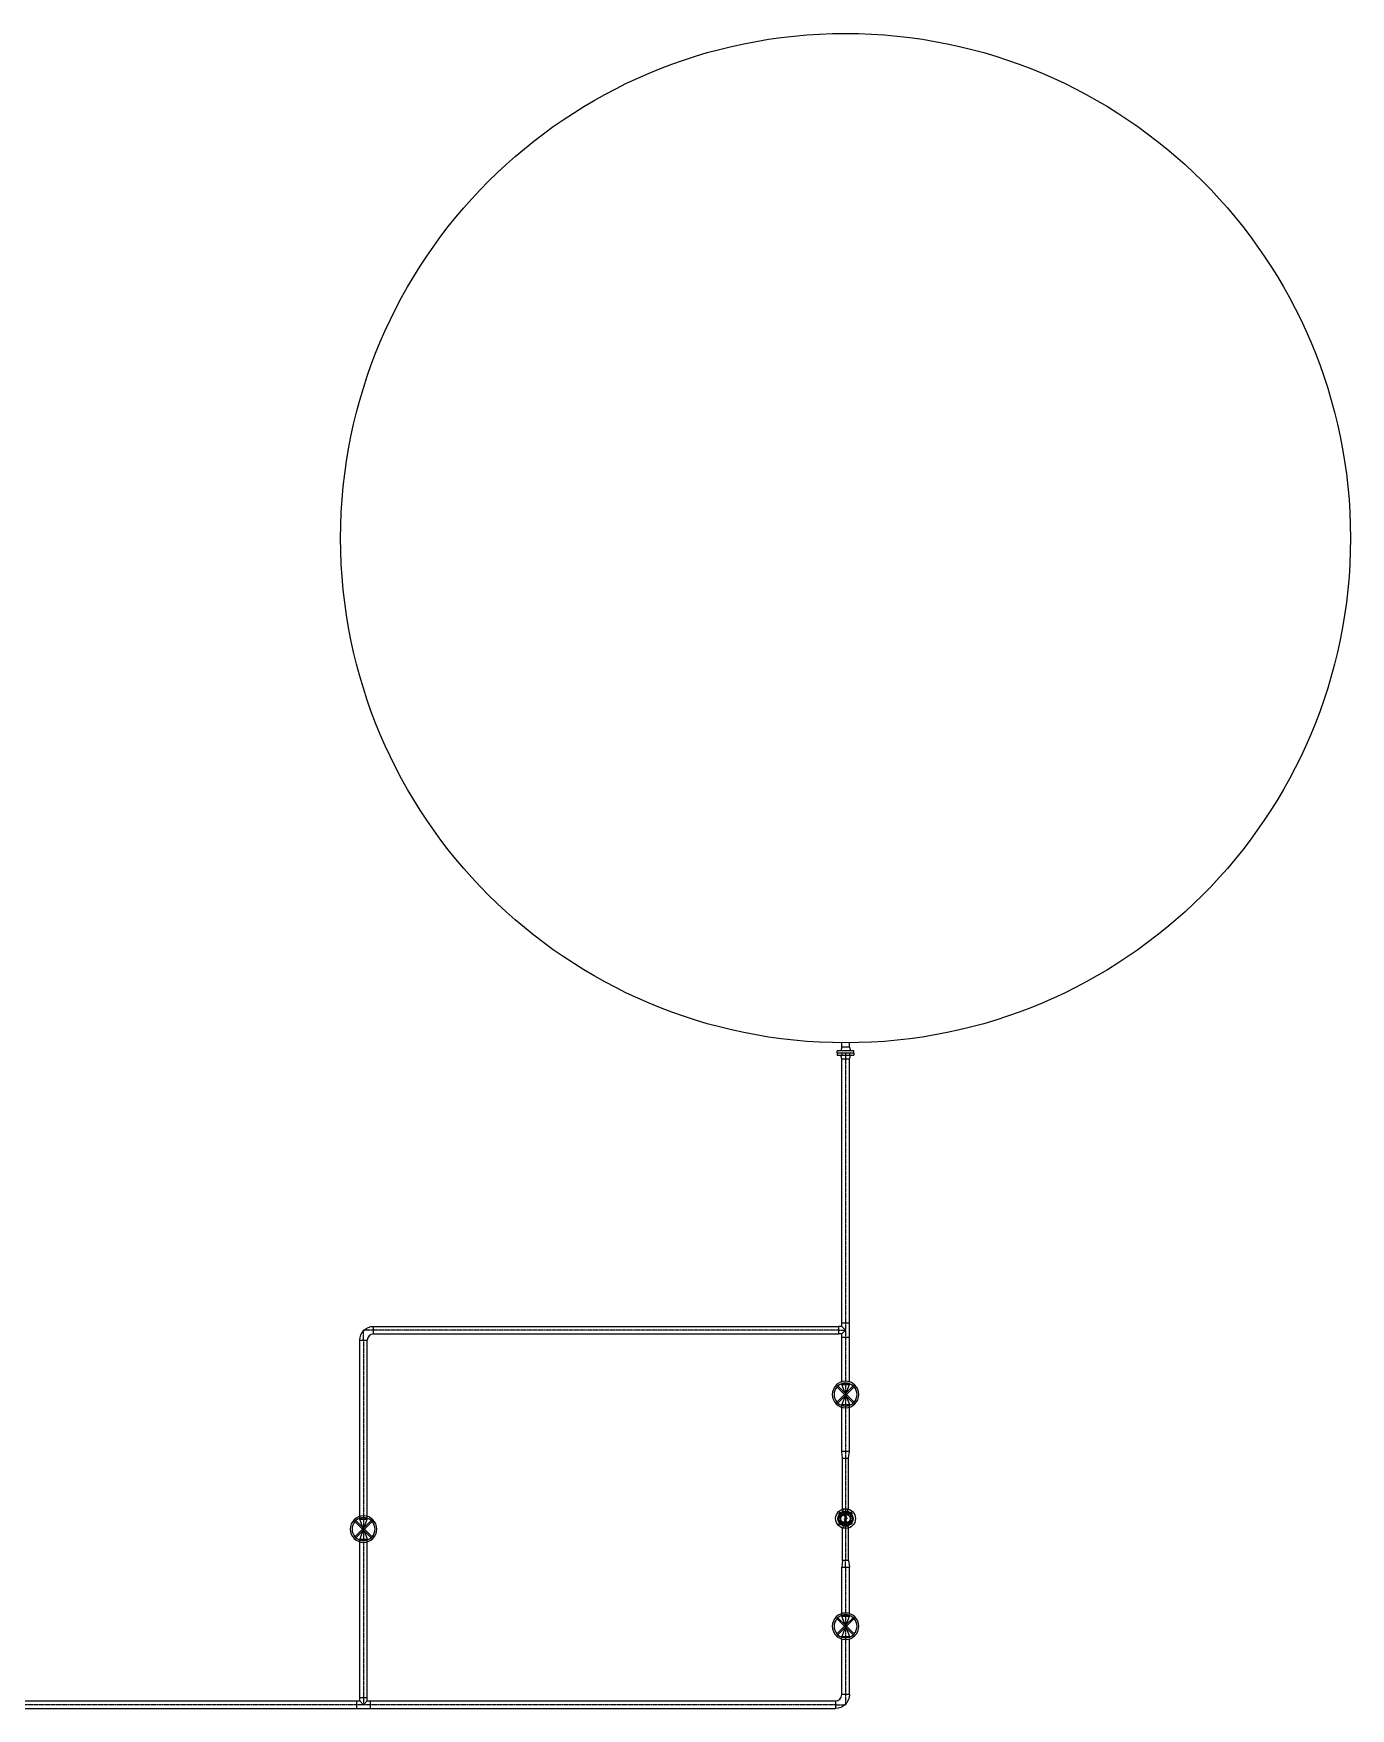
# Model space of a CAD drawing. Header units: inches. Extents: x -253 to 1500, y -183 to 1800.
# Drawn here: x 718 to 1500, y 804 to 1800 of the extents above; entities that cross this region are included whole.
import ezdxf

# ---------------------------------------------------------------- set-up
doc = ezdxf.new("R2010")
doc.units = ezdxf.units.IN
doc.header["$MEASUREMENT"] = 0
doc.linetypes.add('CENTER2', pattern=[1.125, 0.75, -0.125, 0.125, -0.125])
doc.linetypes.add('HIDDEN2', pattern=[0.1875, 0.125, -0.0625])
for name, color, linetype in [('Top (Plan) View-CENTER', 1, 'CENTER2'), ('Top (Plan) View-EQUIP', 3, 'Continuous'), ('Top (Plan) View-HIDDEN', 7, 'HIDDEN2'), ('Top (Plan) View-PIPING', 5, 'Continuous')]:
    doc.layers.add(name, color=color, linetype=linetype)

# ---------------------------------------------------------------- blocks, each defined once
blk = doc.blocks.new('*U321')
at = {"layer": 'Top (Plan) View-CENTER'}
blk.add_line((909.49, 806.54), (404, 806.54), dxfattribs=at)
at = {"layer": 'Top (Plan) View-PIPING', "color": 0, "linetype": 'ByBlock', "lineweight": -2}
for p, q in [((404, 806.54), (404, 808.79)), ((404, 808.79), (909.49, 808.79)), ((404, 804.29), (404, 806.54)), ((909.49, 808.79), (909.49, 806.54)), ((909.49, 806.54), (909.49, 804.29)), ((404, 804.29), (909.49, 804.29))]:
    blk.add_line(p, q, dxfattribs=at)
blk = doc.blocks.new('*U369')
at = {"layer": 'Top (Plan) View-EQUIP', "color": 0, "linetype": 'ByBlock', "lineweight": -2}
for p, q in [((1205, 1195.25), (1195, 1195.25)), ((1195, 1194), (1195, 1195.25)), ((1197.75, 1197.38), (1197.12, 1195.25)), ((1197.75, 1197.38), (1197.75, 1200.01)), ((1202.25, 1197.38), (1197.75, 1197.38)), ((1202.25, 1197.38), (1202.25, 1200.01)), ((1202.25, 1197.38), (1202.88, 1195.25)), ((1205, 1194), (1205, 1195.25)), ((1195, 1194), (1205, 1194))]:
    blk.add_line(p, q, dxfattribs=at)
blk.add_circle((1200, 1500), 300, dxfattribs=at)
blk = doc.blocks.new('*U370')
at = {"layer": 'Top (Plan) View-CENTER'}
blk.add_line((913.61, 916.93), (913.61, 904.93), dxfattribs=at)
at = {"layer": 'Top (Plan) View-HIDDEN'}
for p, q in [((913.47, 911.3), (913.28, 911.82)), ((913.47, 910.56), (913.28, 910.04)), ((913.75, 911.3), (913.47, 911.3)), ((913.47, 910.56), (913.75, 910.56)), ((913.75, 911.3), (913.95, 911.82)), ((913.75, 910.56), (913.95, 910.04))]:
    blk.add_line(p, q, dxfattribs=at)
for start, end in [(90, 180), (180, 270), (0, 90), (270, 0)]:
    blk.add_arc((913.61, 910.93), 0.394, start, end, dxfattribs=at)
at = {"layer": 'Top (Plan) View-PIPING', "color": 0, "linetype": 'ByBlock', "lineweight": -2}
for p, q in [((915.86, 916.93), (911.36, 916.93)), ((915.86, 916.93), (911.36, 916.93)), ((911.36, 916.93), (915.86, 916.93)), ((913.28, 911.82), (911.36, 916.93)), ((911.36, 916.93), (911.36, 916.93)), ((911.36, 916.93), (911.36, 916.93)), ((913.95, 911.82), (915.86, 916.93)), ((915.86, 916.93), (915.86, 916.93)), ((915.86, 916.93), (915.86, 916.93)), ((908.51, 915.47), (913.05, 910.93)), ((913.05, 910.93), (908.51, 906.39)), ((909.07, 916.03), (913.61, 911.49)), ((913.61, 910.38), (909.07, 905.84)), ((913.28, 910.04), (911.36, 904.93)), ((913.05, 910.93), (913.61, 910.93)), ((918.15, 916.03), (913.61, 911.49)), ((913.61, 910.93), (913.61, 911.49)), ((913.61, 910.93), (913.61, 910.38)), ((914.17, 910.93), (913.61, 910.93)), ((913.61, 910.38), (918.15, 905.84)), ((913.95, 910.04), (915.86, 904.93)), ((918.71, 915.47), (914.17, 910.93)), ((914.17, 910.93), (918.71, 906.39)), ((911.36, 904.93), (913.61, 904.93)), ((913.61, 904.93), (915.86, 904.93))]:
    blk.add_line(p, q, dxfattribs=at)
at = {"layer": 'Top (Plan) View-PIPING', "color": 0, "linetype": 'ByBlock', "lineweight": -2, "extrusion": (0, 0, -1)}
blk.add_circle((-913.61, 910.93), 7.88, dxfattribs=at)
at = {"layer": 'Top (Plan) View-PIPING', "color": 0, "linetype": 'ByBlock', "lineweight": -2}
for radius, start, end in [(6.83, 48.30736, 131.69264), (6.82, 138.30736, 221.69264), (6.82, 318.30736, 41.69264), (6.82, 228.30736, 311.69264)]:
    blk.add_arc((913.61, 910.93), radius, start, end, dxfattribs=at)
for points, knots in [([(909.07, 916.03), (909.07, 916.03), (909.07, 916.03), (909.07, 916.03), (909.06, 916.03), (909.03, 916.02), (909, 916.02), (908.93, 916.01), (908.88, 916), (908.79, 915.97), (908.76, 915.96), (908.71, 915.93), (908.7, 915.92), (908.67, 915.9), (908.67, 915.9), (908.67, 915.89), (908.66, 915.89), (908.66, 915.89), (908.66, 915.89), (908.66, 915.88), (908.66, 915.88), (908.65, 915.88), (908.65, 915.87), (908.64, 915.86), (908.63, 915.85), (908.61, 915.82), (908.6, 915.81), (908.58, 915.76), (908.57, 915.73), (908.54, 915.66), (908.54, 915.61), (908.52, 915.54), (908.52, 915.51), (908.52, 915.48), (908.51, 915.47), (908.51, 915.47)], [0.629127, 0.629127, 0.629127, 0.629127, 0.632979, 0.632979, 0.74711, 0.74711, 0.880955, 0.880955, 1.056246, 1.056246, 1.165235, 1.165235, 1.233095, 1.233095, 1.2458, 1.2458, 1.253709, 1.253709, 1.259851, 1.259851, 1.266608, 1.266608, 1.277602, 1.277602, 1.315797, 1.315797, 1.379771, 1.379771, 1.48338, 1.48338, 1.63114, 1.63114, 1.775126, 1.775126, 1.886793, 1.886793, 1.886793, 1.886793]), ([(908.51, 906.39), (908.51, 906.39), (908.51, 906.39), (908.51, 906.39), (908.52, 906.38), (908.52, 906.35), (908.52, 906.32), (908.54, 906.25), (908.55, 906.2), (908.57, 906.11), (908.59, 906.08), (908.62, 906.03), (908.63, 906.02), (908.65, 906), (908.65, 905.99), (908.65, 905.99), (908.65, 905.99), (908.66, 905.98), (908.66, 905.98), (908.66, 905.98)], [1.8867932, 1.8867932, 1.8867932, 1.8867932, 1.8930613, 1.8930613, 2.0072563, 2.0072563, 2.141769, 2.141769, 2.3159815, 2.3159815, 2.4250288, 2.4250288, 2.4905867, 2.4905867, 2.503146, 2.503146, 2.5110105, 2.5110105, 2.5153707, 2.5153707, 2.5153707, 2.5153707]), ([(918.71, 915.47), (918.71, 915.47), (918.71, 915.47), (918.71, 915.47), (918.71, 915.48), (918.7, 915.52), (918.7, 915.54), (918.69, 915.62), (918.68, 915.67), (918.65, 915.75), (918.64, 915.78), (918.61, 915.83), (918.59, 915.85), (918.58, 915.87), (918.57, 915.87), (918.57, 915.88), (918.57, 915.88), (918.56, 915.88), (918.56, 915.88), (918.56, 915.89), (918.56, 915.89), (918.55, 915.89), (918.55, 915.9), (918.54, 915.91), (918.53, 915.91), (918.5, 915.93), (918.48, 915.94), (918.44, 915.97), (918.41, 915.98), (918.33, 916), (918.29, 916.01), (918.22, 916.02), (918.19, 916.03), (918.16, 916.03), (918.15, 916.03), (918.15, 916.03)], [0.629127, 0.629127, 0.629127, 0.629127, 0.632979, 0.632979, 0.74711, 0.74711, 0.880955, 0.880955, 1.056246, 1.056246, 1.165235, 1.165235, 1.233095, 1.233095, 1.2458, 1.2458, 1.253709, 1.253709, 1.259851, 1.259851, 1.266608, 1.266608, 1.277602, 1.277602, 1.315797, 1.315797, 1.379771, 1.379771, 1.48338, 1.48338, 1.63114, 1.63114, 1.775126, 1.775126, 1.886793, 1.886793, 1.886793, 1.886793]), ([(918.56, 905.98), (918.56, 905.98), (918.57, 905.98), (918.57, 905.99), (918.57, 905.99), (918.58, 906), (918.58, 906), (918.61, 906.03), (918.62, 906.05), (918.65, 906.11), (918.66, 906.14), (918.68, 906.21), (918.69, 906.25), (918.7, 906.32), (918.7, 906.35), (918.71, 906.39), (918.71, 906.39), (918.71, 906.39)], [0, 0, 0, 0, 0.006355, 0.006355, 0.0154828, 0.0154828, 0.038866, 0.038866, 0.1199904, 0.1199904, 0.2227668, 0.2227668, 0.3697726, 0.3697726, 0.5147088, 0.5147088, 0.6291265, 0.6291265, 0.6291265, 0.6291265]), ([(908.66, 905.98), (908.66, 905.98), (908.66, 905.98), (908.67, 905.98), (908.67, 905.97), (908.68, 905.97), (908.68, 905.96), (908.71, 905.94), (908.73, 905.93), (908.79, 905.9), (908.82, 905.89), (908.89, 905.87), (908.93, 905.86), (909, 905.85), (909.03, 905.84), (909.06, 905.84), (909.07, 905.84), (909.07, 905.84)], [0, 0, 0, 0, 0.006355, 0.006355, 0.0154828, 0.0154828, 0.038866, 0.038866, 0.1199904, 0.1199904, 0.2227668, 0.2227668, 0.3697726, 0.3697726, 0.5147088, 0.5147088, 0.6291265, 0.6291265, 0.6291265, 0.6291265]), ([(918.15, 905.84), (918.15, 905.84), (918.15, 905.84), (918.15, 905.84), (918.16, 905.84), (918.2, 905.84), (918.22, 905.85), (918.3, 905.86), (918.35, 905.87), (918.43, 905.9), (918.46, 905.91), (918.51, 905.94), (918.53, 905.95), (918.55, 905.97), (918.55, 905.97), (918.56, 905.98), (918.56, 905.98), (918.56, 905.98), (918.56, 905.98), (918.56, 905.98)], [1.8867932, 1.8867932, 1.8867932, 1.8867932, 1.8930613, 1.8930613, 2.0072563, 2.0072563, 2.141769, 2.141769, 2.3159815, 2.3159815, 2.4250288, 2.4250288, 2.4905867, 2.4905867, 2.503146, 2.503146, 2.5110105, 2.5110105, 2.5153707, 2.5153707, 2.5153707, 2.5153707])]:
    blk.add_open_spline(points, degree=3, knots=knots, dxfattribs=at)
blk = doc.blocks.new('*U371')
at = {"layer": 'Top (Plan) View-CENTER'}
for p, q in [((917.73, 806.54), (909.49, 806.54)), ((913.61, 810.66), (913.61, 806.54))]:
    blk.add_line(p, q, dxfattribs=at)
at = {"layer": 'Top (Plan) View-PIPING', "color": 0, "linetype": 'ByBlock', "lineweight": -2}
for p, q in [((909.49, 808.79), (909.49, 804.29)), ((909.49, 808.79), (911.36, 808.79)), ((915.86, 810.66), (911.36, 810.66)), ((911.36, 808.79), (911.36, 810.66)), ((911.36, 808.79), (913.61, 806.54)), ((913.61, 806.54), (915.86, 808.79)), ((915.86, 808.79), (915.86, 810.66)), ((915.86, 808.79), (917.73, 808.79)), ((917.73, 804.29), (917.73, 808.79)), ((909.49, 804.29), (917.73, 804.29))]:
    blk.add_line(p, q, dxfattribs=at)
blk = doc.blocks.new('*U372')
at = {"layer": 'Top (Plan) View-CENTER'}
for p in [(919.61, 1029.21), (913.61, 1023.21)]:
    blk.add_line(p, (913.61, 1029.21), dxfattribs=at)
at = {"layer": 'Top (Plan) View-PIPING', "color": 0, "linetype": 'ByBlock', "lineweight": -2}
for p, q in [((919.61, 1026.96), (919.61, 1031.46)), ((911.36, 1023.21), (915.86, 1023.21))]:
    blk.add_line(p, q, dxfattribs=at)
at = {"layer": 'Top (Plan) View-PIPING', "color": 0, "linetype": 'ByBlock', "lineweight": -2, "extrusion": (0, 0, -1)}
blk.add_arc((-919.61, 1023.21), 8.25, 0, 90, dxfattribs=at)
at = {"layer": 'Top (Plan) View-PIPING', "color": 0, "linetype": 'ByBlock', "lineweight": -2}
blk.add_arc((919.61, 1023.21), 3.75, 90, 180, dxfattribs=at)
blk = doc.blocks.new('*U373')
at = {"layer": 'Top (Plan) View-CENTER'}
for p, q in [((913.61, 1023.21), (913.61, 918.81)), ((913.61, 917.76), (913.61, 916.93))]:
    blk.add_line(p, q, dxfattribs=at)
at = {"layer": 'Top (Plan) View-HIDDEN'}
for p, q in [((911.36, 917.38), (911.36, 918.48)), ((913.61, 918.81), (913.61, 917.76)), ((915.86, 917.38), (915.86, 918.48))]:
    blk.add_line(p, q, dxfattribs=at)
at = {"layer": 'Top (Plan) View-PIPING', "color": 0, "linetype": 'ByBlock', "lineweight": -2}
for p, q in [((911.36, 1023.21), (913.61, 1023.21)), ((911.36, 918.48), (911.36, 1023.21)), ((913.61, 1023.21), (915.86, 1023.21)), ((915.86, 918.48), (915.86, 1023.21)), ((911.36, 916.93), (911.36, 917.38)), ((913.61, 916.93), (911.36, 916.93)), ((915.86, 916.93), (913.61, 916.93)), ((915.86, 916.93), (915.86, 917.38))]:
    blk.add_line(p, q, dxfattribs=at)
blk = doc.blocks.new('*U374')
at = {"layer": 'Top (Plan) View-CENTER'}
for p, q in [((913.61, 904.93), (913.61, 904.11)), ((913.61, 903.06), (913.61, 810.66))]:
    blk.add_line(p, q, dxfattribs=at)
at = {"layer": 'Top (Plan) View-HIDDEN'}
for p, q in [((911.36, 903.39), (911.36, 904.49)), ((913.61, 904.11), (913.61, 903.06)), ((915.86, 903.39), (915.86, 904.49))]:
    blk.add_line(p, q, dxfattribs=at)
at = {"layer": 'Top (Plan) View-PIPING', "color": 0, "linetype": 'ByBlock', "lineweight": -2}
for p, q in [((911.36, 904.93), (913.61, 904.93)), ((911.36, 904.49), (911.36, 904.93)), ((911.36, 810.66), (911.36, 903.39)), ((913.61, 904.93), (915.86, 904.93)), ((915.86, 904.49), (915.86, 904.93)), ((915.86, 810.66), (915.86, 903.39)), ((913.61, 810.66), (911.36, 810.66)), ((915.86, 810.66), (913.61, 810.66))]:
    blk.add_line(p, q, dxfattribs=at)
blk = doc.blocks.new('*U375')
at = {"layer": 'Top (Plan) View-CENTER'}
blk.add_line((1194, 806.54), (917.73, 806.54), dxfattribs=at)
at = {"layer": 'Top (Plan) View-PIPING', "color": 0, "linetype": 'ByBlock', "lineweight": -2}
for p, q in [((917.73, 806.54), (917.73, 808.79)), ((917.73, 808.79), (1194, 808.79)), ((917.73, 804.29), (917.73, 806.54)), ((1194, 808.79), (1194, 806.54)), ((1194, 806.54), (1194, 804.29)), ((917.73, 804.29), (1194, 804.29))]:
    blk.add_line(p, q, dxfattribs=at)
blk = doc.blocks.new('*U376')
at = {"layer": 'Top (Plan) View-CENTER'}
blk.add_line((1195.88, 1029.21), (919.61, 1029.21), dxfattribs=at)
at = {"layer": 'Top (Plan) View-PIPING', "color": 0, "linetype": 'ByBlock', "lineweight": -2}
for p, q in [((919.61, 1029.21), (919.61, 1031.46)), ((919.61, 1031.46), (1195.88, 1031.46)), ((919.61, 1026.96), (919.61, 1029.21)), ((919.61, 1026.96), (1195.88, 1026.96)), ((1195.88, 1031.46), (1195.88, 1029.21)), ((1195.88, 1029.21), (1195.88, 1026.96))]:
    blk.add_line(p, q, dxfattribs=at)
blk = doc.blocks.new('*U377')
at = {"layer": 'Top (Plan) View-CENTER'}
blk.add_line((1200, 996.92), (1200, 984.92), dxfattribs=at)
at = {"layer": 'Top (Plan) View-HIDDEN'}
for p, q in [((1199.86, 991.29), (1199.67, 991.81)), ((1199.86, 990.55), (1199.67, 990.03)), ((1200.14, 991.29), (1199.86, 991.29)), ((1199.86, 990.55), (1200.14, 990.55)), ((1200.14, 991.29), (1200.33, 991.81)), ((1200.14, 990.55), (1200.33, 990.03))]:
    blk.add_line(p, q, dxfattribs=at)
for start, end in [(90, 180), (180, 270), (0, 90), (270, 360)]:
    blk.add_arc((1200, 990.92), 0.394, start, end, dxfattribs=at)
at = {"layer": 'Top (Plan) View-PIPING', "color": 0, "linetype": 'ByBlock', "lineweight": -2}
for p, q in [((1195.46, 996.01), (1200, 991.47)), ((1202.25, 996.92), (1197.75, 996.92)), ((1202.25, 996.92), (1197.75, 996.92)), ((1197.75, 996.92), (1197.75, 996.92)), ((1197.75, 996.92), (1197.75, 996.91)), ((1197.75, 996.91), (1202.25, 996.91)), ((1199.67, 991.81), (1197.75, 996.91)), ((1204.54, 996.01), (1200, 991.47)), ((1200.33, 991.81), (1202.25, 996.91)), ((1202.25, 996.92), (1202.25, 996.92)), ((1202.25, 996.92), (1202.25, 996.91)), ((1194.9, 995.46), (1199.44, 990.92)), ((1199.44, 990.92), (1194.9, 986.38)), ((1200, 990.36), (1195.46, 985.82)), ((1199.67, 990.03), (1197.75, 984.92)), ((1199.44, 990.92), (1200, 990.92)), ((1200, 990.92), (1200, 991.47)), ((1200, 990.92), (1200, 990.36)), ((1200.56, 990.92), (1200, 990.92)), ((1200, 990.36), (1204.54, 985.82)), ((1200.33, 990.03), (1202.25, 984.92)), ((1205.1, 995.46), (1200.56, 990.92)), ((1200.56, 990.92), (1205.1, 986.38)), ((1197.75, 984.92), (1200, 984.92)), ((1200, 984.92), (1202.25, 984.92))]:
    blk.add_line(p, q, dxfattribs=at)
at = {"layer": 'Top (Plan) View-PIPING', "color": 0, "linetype": 'ByBlock', "lineweight": -2, "extrusion": (0, 0, -1)}
blk.add_circle((-1200, 990.92), 7.88, dxfattribs=at)
at = {"layer": 'Top (Plan) View-PIPING', "color": 0, "linetype": 'ByBlock', "lineweight": -2}
for radius, start, end in [(6.83, 48.30736, 131.69264), (6.82, 138.30736, 221.69264), (6.83, 228.30736, 311.69264), (6.82, 318.30736, 41.69264)]:
    blk.add_arc((1200, 990.92), radius, start, end, dxfattribs=at)
for points, knots in [([(1195.46, 996.01), (1195.46, 996.01), (1195.46, 996.01), (1195.46, 996.01), (1195.45, 996.01), (1195.42, 996.01), (1195.39, 996), (1195.32, 995.99), (1195.26, 995.98), (1195.18, 995.95), (1195.15, 995.94), (1195.1, 995.91), (1195.08, 995.9), (1195.06, 995.88), (1195.06, 995.88), (1195.06, 995.88), (1195.05, 995.87), (1195.05, 995.87), (1195.05, 995.87), (1195.05, 995.87), (1195.04, 995.86), (1195.04, 995.86), (1195.04, 995.86), (1195.03, 995.84), (1195.02, 995.83), (1195, 995.81), (1194.99, 995.79), (1194.96, 995.74), (1194.95, 995.71), (1194.93, 995.64), (1194.92, 995.6), (1194.91, 995.53), (1194.91, 995.5), (1194.9, 995.46), (1194.9, 995.46), (1194.9, 995.46)], [0.629127, 0.629127, 0.629127, 0.629127, 0.632979, 0.632979, 0.74711, 0.74711, 0.880955, 0.880955, 1.056246, 1.056246, 1.165235, 1.165235, 1.233095, 1.233095, 1.2458, 1.2458, 1.253709, 1.253709, 1.259851, 1.259851, 1.266608, 1.266608, 1.277602, 1.277602, 1.315797, 1.315797, 1.379771, 1.379771, 1.48338, 1.48338, 1.63114, 1.63114, 1.775126, 1.775126, 1.886793, 1.886793, 1.886793, 1.886793]), ([(1205.1, 995.46), (1205.1, 995.46), (1205.1, 995.46), (1205.1, 995.46), (1205.1, 995.47), (1205.09, 995.5), (1205.09, 995.53), (1205.08, 995.6), (1205.07, 995.65), (1205.04, 995.73), (1205.02, 995.77), (1205, 995.81), (1204.98, 995.83), (1204.97, 995.85), (1204.96, 995.86), (1204.96, 995.86), (1204.96, 995.86), (1204.95, 995.87), (1204.95, 995.87), (1204.95, 995.87), (1204.95, 995.87), (1204.94, 995.88), (1204.94, 995.88), (1204.93, 995.89), (1204.92, 995.9), (1204.89, 995.92), (1204.87, 995.93), (1204.82, 995.95), (1204.79, 995.96), (1204.72, 995.98), (1204.68, 995.99), (1204.61, 996), (1204.58, 996.01), (1204.55, 996.01), (1204.54, 996.01), (1204.54, 996.01)], [0.629127, 0.629127, 0.629127, 0.629127, 0.632979, 0.632979, 0.74711, 0.74711, 0.880955, 0.880955, 1.056246, 1.056246, 1.165235, 1.165235, 1.233095, 1.233095, 1.2458, 1.2458, 1.253709, 1.253709, 1.259851, 1.259851, 1.266608, 1.266608, 1.277602, 1.277602, 1.315797, 1.315797, 1.379771, 1.379771, 1.48338, 1.48338, 1.63114, 1.63114, 1.775126, 1.775126, 1.886793, 1.886793, 1.886793, 1.886793]), ([(1194.9, 986.38), (1194.9, 986.38), (1194.9, 986.38), (1194.9, 986.38), (1194.9, 986.37), (1194.91, 986.33), (1194.91, 986.31), (1194.92, 986.23), (1194.94, 986.18), (1194.96, 986.1), (1194.98, 986.07), (1195, 986.02), (1195.02, 986), (1195.03, 985.98), (1195.04, 985.98), (1195.04, 985.97), (1195.04, 985.97), (1195.05, 985.97), (1195.05, 985.97), (1195.05, 985.97)], [1.8867932, 1.8867932, 1.8867932, 1.8867932, 1.8930613, 1.8930613, 2.0072563, 2.0072563, 2.141769, 2.141769, 2.3159815, 2.3159815, 2.4250288, 2.4250288, 2.4905867, 2.4905867, 2.503146, 2.503146, 2.5110105, 2.5110105, 2.5153707, 2.5153707, 2.5153707, 2.5153707]), ([(1195.05, 985.97), (1195.05, 985.96), (1195.05, 985.96), (1195.06, 985.96), (1195.06, 985.96), (1195.07, 985.95), (1195.07, 985.94), (1195.1, 985.92), (1195.12, 985.91), (1195.17, 985.88), (1195.2, 985.87), (1195.27, 985.85), (1195.32, 985.84), (1195.39, 985.83), (1195.42, 985.83), (1195.45, 985.82), (1195.46, 985.82), (1195.46, 985.82)], [0, 0, 0, 0, 0.006355, 0.006355, 0.0154828, 0.0154828, 0.038866, 0.038866, 0.1199904, 0.1199904, 0.2227668, 0.2227668, 0.3697726, 0.3697726, 0.5147088, 0.5147088, 0.6291265, 0.6291265, 0.6291265, 0.6291265]), ([(1204.54, 985.82), (1204.54, 985.82), (1204.54, 985.82), (1204.54, 985.82), (1204.55, 985.82), (1204.58, 985.83), (1204.61, 985.83), (1204.69, 985.84), (1204.74, 985.85), (1204.82, 985.88), (1204.85, 985.89), (1204.9, 985.92), (1204.92, 985.93), (1204.94, 985.95), (1204.94, 985.95), (1204.94, 985.96), (1204.95, 985.96), (1204.95, 985.96), (1204.95, 985.96), (1204.95, 985.97)], [1.8867932, 1.8867932, 1.8867932, 1.8867932, 1.8930613, 1.8930613, 2.0072563, 2.0072563, 2.141769, 2.141769, 2.3159815, 2.3159815, 2.4250288, 2.4250288, 2.4905867, 2.4905867, 2.503146, 2.503146, 2.5110105, 2.5110105, 2.5153707, 2.5153707, 2.5153707, 2.5153707]), ([(1204.95, 985.97), (1204.95, 985.97), (1204.95, 985.97), (1204.96, 985.97), (1204.96, 985.97), (1204.97, 985.98), (1204.97, 985.99), (1204.99, 986.02), (1205.01, 986.04), (1205.03, 986.09), (1205.05, 986.12), (1205.07, 986.19), (1205.08, 986.23), (1205.09, 986.31), (1205.09, 986.33), (1205.1, 986.37), (1205.1, 986.38), (1205.1, 986.38)], [0, 0, 0, 0, 0.006355, 0.006355, 0.0154828, 0.0154828, 0.038866, 0.038866, 0.1199904, 0.1199904, 0.2227668, 0.2227668, 0.3697726, 0.3697726, 0.5147088, 0.5147088, 0.6291265, 0.6291265, 0.6291265, 0.6291265])]:
    blk.add_open_spline(points, degree=3, knots=knots, dxfattribs=at)
blk = doc.blocks.new('*U378')
at = {"layer": 'Top (Plan) View-CENTER'}
blk.add_line((1200, 859.17), (1200, 847.17), dxfattribs=at)
at = {"layer": 'Top (Plan) View-HIDDEN'}
for p, q in [((1199.86, 853.54), (1199.67, 854.06)), ((1199.86, 852.8), (1199.67, 852.28)), ((1200.14, 853.54), (1199.86, 853.54)), ((1199.86, 852.8), (1200.14, 852.8)), ((1200.14, 853.54), (1200.33, 854.06)), ((1200.14, 852.8), (1200.33, 852.28))]:
    blk.add_line(p, q, dxfattribs=at)
for start, end in [(90, 180), (180, 270), (0, 90), (270, 360)]:
    blk.add_arc((1200, 853.17), 0.394, start, end, dxfattribs=at)
at = {"layer": 'Top (Plan) View-PIPING', "color": 0, "linetype": 'ByBlock', "lineweight": -2}
for p, q in [((1194.9, 857.71), (1199.44, 853.17)), ((1195.46, 858.27), (1200, 853.73)), ((1202.25, 859.17), (1197.75, 859.17)), ((1202.25, 859.17), (1197.75, 859.17)), ((1197.75, 859.17), (1202.25, 859.17)), ((1199.67, 854.06), (1197.75, 859.17)), ((1197.75, 859.17), (1197.75, 859.17)), ((1197.75, 859.17), (1197.75, 859.17)), ((1204.54, 858.27), (1200, 853.73)), ((1200.33, 854.06), (1202.25, 859.17)), ((1205.1, 857.71), (1200.56, 853.17)), ((1202.25, 859.17), (1202.25, 859.17)), ((1202.25, 859.17), (1202.25, 859.17)), ((1199.44, 853.17), (1194.9, 848.63)), ((1200, 852.61), (1195.46, 848.07)), ((1199.67, 852.28), (1197.75, 847.17)), ((1197.75, 847.17), (1200, 847.17)), ((1199.44, 853.17), (1200, 853.17)), ((1200, 853.17), (1200, 853.73)), ((1200, 853.17), (1200, 852.61)), ((1200.56, 853.17), (1200, 853.17)), ((1200, 852.61), (1204.54, 848.07)), ((1200, 847.17), (1202.25, 847.17)), ((1200.33, 852.28), (1202.25, 847.17)), ((1200.56, 853.17), (1205.1, 848.63))]:
    blk.add_line(p, q, dxfattribs=at)
at = {"layer": 'Top (Plan) View-PIPING', "color": 0, "linetype": 'ByBlock', "lineweight": -2, "extrusion": (0, 0, -1)}
blk.add_circle((-1200, 853.17), 7.88, dxfattribs=at)
at = {"layer": 'Top (Plan) View-PIPING', "color": 0, "linetype": 'ByBlock', "lineweight": -2}
for radius, start, end in [(6.82, 138.30736, 221.69264), (6.83, 48.30736, 131.69264), (6.82, 318.30736, 41.69264), (6.83, 228.30736, 311.69264)]:
    blk.add_arc((1200, 853.17), radius, start, end, dxfattribs=at)
for points, knots in [([(1195.46, 858.27), (1195.46, 858.27), (1195.46, 858.27), (1195.46, 858.27), (1195.45, 858.27), (1195.42, 858.26), (1195.39, 858.26), (1195.32, 858.25), (1195.26, 858.23), (1195.18, 858.21), (1195.15, 858.19), (1195.1, 858.17), (1195.08, 858.15), (1195.06, 858.14), (1195.06, 858.13), (1195.06, 858.13), (1195.05, 858.13), (1195.05, 858.12), (1195.05, 858.12), (1195.05, 858.12), (1195.04, 858.12), (1195.04, 858.11), (1195.04, 858.11), (1195.03, 858.1), (1195.02, 858.09), (1195, 858.06), (1194.99, 858.04), (1194.96, 857.99), (1194.95, 857.96), (1194.93, 857.89), (1194.92, 857.85), (1194.91, 857.78), (1194.91, 857.75), (1194.9, 857.72), (1194.9, 857.71), (1194.9, 857.71)], [0.629127, 0.629127, 0.629127, 0.629127, 0.632979, 0.632979, 0.74711, 0.74711, 0.880955, 0.880955, 1.056246, 1.056246, 1.165235, 1.165235, 1.233095, 1.233095, 1.2458, 1.2458, 1.253709, 1.253709, 1.259851, 1.259851, 1.266608, 1.266608, 1.277602, 1.277602, 1.315797, 1.315797, 1.379771, 1.379771, 1.48338, 1.48338, 1.63114, 1.63114, 1.775126, 1.775126, 1.886793, 1.886793, 1.886793, 1.886793]), ([(1205.1, 857.71), (1205.1, 857.71), (1205.1, 857.71), (1205.1, 857.71), (1205.1, 857.72), (1205.09, 857.75), (1205.09, 857.78), (1205.08, 857.85), (1205.07, 857.91), (1205.04, 857.99), (1205.02, 858.02), (1205, 858.07), (1204.98, 858.09), (1204.97, 858.11), (1204.96, 858.11), (1204.96, 858.11), (1204.96, 858.12), (1204.95, 858.12), (1204.95, 858.12), (1204.95, 858.12), (1204.95, 858.13), (1204.94, 858.13), (1204.94, 858.13), (1204.93, 858.14), (1204.92, 858.15), (1204.89, 858.17), (1204.87, 858.18), (1204.82, 858.21), (1204.79, 858.22), (1204.72, 858.24), (1204.68, 858.25), (1204.61, 858.26), (1204.58, 858.26), (1204.55, 858.27), (1204.54, 858.27), (1204.54, 858.27)], [0.629127, 0.629127, 0.629127, 0.629127, 0.632979, 0.632979, 0.74711, 0.74711, 0.880955, 0.880955, 1.056246, 1.056246, 1.165235, 1.165235, 1.233095, 1.233095, 1.2458, 1.2458, 1.253709, 1.253709, 1.259851, 1.259851, 1.266608, 1.266608, 1.277602, 1.277602, 1.315797, 1.315797, 1.379771, 1.379771, 1.48338, 1.48338, 1.63114, 1.63114, 1.775126, 1.775126, 1.886793, 1.886793, 1.886793, 1.886793]), ([(1194.9, 848.63), (1194.9, 848.63), (1194.9, 848.63), (1194.9, 848.63), (1194.9, 848.62), (1194.91, 848.59), (1194.91, 848.56), (1194.92, 848.48), (1194.94, 848.43), (1194.96, 848.35), (1194.98, 848.32), (1195, 848.27), (1195.02, 848.25), (1195.03, 848.23), (1195.04, 848.23), (1195.04, 848.23), (1195.04, 848.22), (1195.05, 848.22), (1195.05, 848.22), (1195.05, 848.22)], [1.8867932, 1.8867932, 1.8867932, 1.8867932, 1.8930613, 1.8930613, 2.0072563, 2.0072563, 2.141769, 2.141769, 2.3159815, 2.3159815, 2.4250288, 2.4250288, 2.4905867, 2.4905867, 2.503146, 2.503146, 2.5110105, 2.5110105, 2.5153707, 2.5153707, 2.5153707, 2.5153707]), ([(1195.05, 848.22), (1195.05, 848.22), (1195.05, 848.22), (1195.06, 848.21), (1195.06, 848.21), (1195.07, 848.2), (1195.07, 848.2), (1195.1, 848.18), (1195.12, 848.16), (1195.17, 848.14), (1195.2, 848.12), (1195.27, 848.1), (1195.32, 848.09), (1195.39, 848.08), (1195.42, 848.08), (1195.45, 848.07), (1195.46, 848.07), (1195.46, 848.07)], [0, 0, 0, 0, 0.006355, 0.006355, 0.0154828, 0.0154828, 0.038866, 0.038866, 0.1199904, 0.1199904, 0.2227668, 0.2227668, 0.3697726, 0.3697726, 0.5147088, 0.5147088, 0.6291265, 0.6291265, 0.6291265, 0.6291265]), ([(1204.54, 848.07), (1204.54, 848.07), (1204.54, 848.07), (1204.54, 848.07), (1204.55, 848.07), (1204.58, 848.08), (1204.61, 848.08), (1204.69, 848.09), (1204.74, 848.11), (1204.82, 848.13), (1204.85, 848.15), (1204.9, 848.17), (1204.92, 848.19), (1204.94, 848.2), (1204.94, 848.21), (1204.94, 848.21), (1204.95, 848.21), (1204.95, 848.22), (1204.95, 848.22), (1204.95, 848.22)], [1.8867932, 1.8867932, 1.8867932, 1.8867932, 1.8930613, 1.8930613, 2.0072563, 2.0072563, 2.141769, 2.141769, 2.3159815, 2.3159815, 2.4250288, 2.4250288, 2.4905867, 2.4905867, 2.503146, 2.503146, 2.5110105, 2.5110105, 2.5153707, 2.5153707, 2.5153707, 2.5153707]), ([(1204.95, 848.22), (1204.95, 848.22), (1204.95, 848.22), (1204.96, 848.22), (1204.96, 848.23), (1204.97, 848.24), (1204.97, 848.24), (1204.99, 848.27), (1205.01, 848.29), (1205.03, 848.34), (1205.05, 848.37), (1205.07, 848.44), (1205.08, 848.49), (1205.09, 848.56), (1205.09, 848.59), (1205.1, 848.62), (1205.1, 848.63), (1205.1, 848.63)], [0, 0, 0, 0, 0.006355, 0.006355, 0.0154828, 0.0154828, 0.038866, 0.038866, 0.1199904, 0.1199904, 0.2227668, 0.2227668, 0.3697726, 0.3697726, 0.5147088, 0.5147088, 0.6291265, 0.6291265, 0.6291265, 0.6291265])]:
    blk.add_open_spline(points, degree=3, knots=knots, dxfattribs=at)
blk = doc.blocks.new('*U379')
at = {"layer": 'Top (Plan) View-CENTER'}
for p in [(1194, 806.54), (1200, 812.54)]:
    blk.add_line(p, (1200, 806.54), dxfattribs=at)
at = {"layer": 'Top (Plan) View-PIPING', "color": 0, "linetype": 'ByBlock', "lineweight": -2}
for p, q in [((1194, 808.79), (1194, 804.29)), ((1202.25, 812.54), (1197.75, 812.54))]:
    blk.add_line(p, q, dxfattribs=at)
at = {"layer": 'Top (Plan) View-PIPING', "color": 0, "linetype": 'ByBlock', "lineweight": -2, "extrusion": (0, 0, -1)}
blk.add_arc((-1194, 812.54), 8.25, 180, 270, dxfattribs=at)
at = {"layer": 'Top (Plan) View-PIPING', "color": 0, "linetype": 'ByBlock', "lineweight": -2}
blk.add_arc((1194, 812.54), 3.75, 270, 360, dxfattribs=at)
blk = doc.blocks.new('*U380')
at = {"layer": 'Top (Plan) View-CENTER'}
blk.add_line((1200, 922.71), (1200, 911.59), dxfattribs=at)
at = {"layer": 'Top (Plan) View-HIDDEN'}
for p, q in [((1198.25, 922.71), (1198.25, 922.71)), ((1198.25, 922.71), (1198.25, 922.71)), ((1200, 917.15), (1198.25, 922.71)), ((1198.25, 922.71), (1198.25, 922.71)), ((1198.25, 922.71), (1198.25, 922.71)), ((1198.44, 922.71), (1198.25, 922.71)), ((1198.25, 922.71), (1198.44, 922.71)), ((1198.25, 911.59), (1200, 917.15)), ((1198.44, 922.71), (1198.44, 922.71)), ((1198.44, 922.71), (1198.44, 922.71)), ((1201.56, 922.71), (1198.44, 922.71)), ((1198.44, 922.71), (1201.56, 922.71)), ((1201.56, 922.71), (1198.44, 922.71)), ((1201.75, 922.71), (1200, 917.15)), ((1200, 917.15), (1201.75, 911.59)), ((1201.56, 922.71), (1201.56, 922.71)), ((1201.56, 922.71), (1201.56, 922.71)), ((1201.75, 922.71), (1201.56, 922.71)), ((1201.56, 922.71), (1201.75, 922.71)), ((1201.75, 922.71), (1201.75, 922.71)), ((1201.75, 922.71), (1201.75, 922.71)), ((1201.75, 922.71), (1201.75, 922.71)), ((1201.75, 922.71), (1201.75, 922.71)), ((1198.44, 911.59), (1201.56, 911.59))]:
    blk.add_line(p, q, dxfattribs=at)
for centre, radius in [((1196.82, 920.34), 0.588), ((1200, 917.15), 3.13), ((1200, 917.15), 0.783), ((1203.18, 920.34), 0.588), ((1196.82, 913.97), 0.588), ((1203.18, 913.97), 0.588)]:
    blk.add_circle(centre, radius, dxfattribs=at)
for points, weights in [([(1198.44, 922.71), (1200, 918.27), (1201.56, 922.71)], [1, 2.23323894076, 1]), ([(1201.56, 911.59), (1200, 916.04), (1198.44, 911.59)], [1, 2.23404255319, 1])]:
    blk.add_rational_spline(points, weights, degree=2, dxfattribs=at)
at = {"layer": 'Top (Plan) View-PIPING', "color": 0, "linetype": 'ByBlock', "lineweight": -2}
for radius in [5.88, 4.5, 3.92, 2.74]:
    blk.add_circle((1200, 917.15), radius, dxfattribs=at)
blk = doc.blocks.new('*U381')
at = {"layer": 'Top (Plan) View-CENTER'}
blk.add_line((1200, 1193.87), (1200, 1190.49), dxfattribs=at)
at = {"layer": 'Top (Plan) View-HIDDEN'}
for p, q in [((1197.75, 1193.87), (1197.75, 1192.62)), ((1202.25, 1193.87), (1202.25, 1192.62))]:
    blk.add_line(p, q, dxfattribs=at)
at = {"layer": 'Top (Plan) View-PIPING', "color": 0, "linetype": 'ByBlock', "lineweight": -2}
for p, q in [((1205, 1193.87), (1195, 1193.87)), ((1195, 1193.87), (1195, 1192.62)), ((1195, 1192.62), (1205, 1192.62)), ((1197.75, 1190.49), (1197.12, 1192.62)), ((1197.75, 1190.49), (1202.25, 1190.49)), ((1202.25, 1190.49), (1202.88, 1192.62)), ((1205, 1193.87), (1205, 1192.62))]:
    blk.add_line(p, q, dxfattribs=at)
blk = doc.blocks.new('*U382')
at = {"layer": 'Top (Plan) View-CENTER'}
for p, q in [((1195.88, 1029.21), (1200, 1029.21)), ((1200, 1033.33), (1200, 1025.09))]:
    blk.add_line(p, q, dxfattribs=at)
at = {"layer": 'Top (Plan) View-PIPING', "color": 0, "linetype": 'ByBlock', "lineweight": -2}
for p, q in [((1195.88, 1031.46), (1195.88, 1026.96)), ((1197.75, 1031.46), (1195.88, 1031.46)), ((1197.75, 1026.96), (1195.88, 1026.96)), ((1202.25, 1033.33), (1197.75, 1033.33)), ((1197.75, 1031.46), (1197.75, 1033.33)), ((1200, 1029.21), (1197.75, 1031.46)), ((1197.75, 1026.96), (1200, 1029.21)), ((1197.75, 1025.09), (1197.75, 1026.96)), ((1202.25, 1025.09), (1202.25, 1033.33)), ((1197.75, 1025.09), (1202.25, 1025.09))]:
    blk.add_line(p, q, dxfattribs=at)
blk = doc.blocks.new('*U383')
at = {"layer": 'Top (Plan) View-HIDDEN'}
for p, q in [((1197.9, 1194), (1197.9, 1193.87)), ((1202.1, 1194), (1202.1, 1193.87))]:
    blk.add_line(p, q, dxfattribs=at)
at = {"layer": 'Top (Plan) View-PIPING', "color": 0, "linetype": 'ByBlock', "lineweight": -2}
for p, q in [((1196.43, 1194), (1196.43, 1193.87)), ((1203.57, 1194), (1203.57, 1193.87))]:
    blk.add_line(p, q, dxfattribs=at)
blk = doc.blocks.new('*U384')
at = {"layer": 'Top (Plan) View-CENTER'}
blk.add_line((1200, 1190.49), (1200, 1033.33), dxfattribs=at)
at = {"layer": 'Top (Plan) View-PIPING', "color": 0, "linetype": 'ByBlock', "lineweight": -2}
for p, q in [((1197.75, 1190.49), (1200, 1190.49)), ((1197.75, 1033.33), (1197.75, 1190.49)), ((1200, 1190.49), (1202.25, 1190.49)), ((1202.25, 1033.33), (1202.25, 1190.49)), ((1200, 1033.33), (1197.75, 1033.33)), ((1202.25, 1033.33), (1200, 1033.33))]:
    blk.add_line(p, q, dxfattribs=at)
blk = doc.blocks.new('*U385')
at = {"layer": 'Top (Plan) View-CENTER'}
for p, q in [((1200, 1025.09), (1200, 998.79)), ((1200, 997.74), (1200, 996.92))]:
    blk.add_line(p, q, dxfattribs=at)
at = {"layer": 'Top (Plan) View-HIDDEN'}
for p, q in [((1197.75, 997.36), (1197.75, 998.46)), ((1200, 998.79), (1200, 997.74)), ((1202.25, 997.36), (1202.25, 998.46))]:
    blk.add_line(p, q, dxfattribs=at)
at = {"layer": 'Top (Plan) View-PIPING', "color": 0, "linetype": 'ByBlock', "lineweight": -2}
for p, q in [((1197.75, 1025.09), (1200, 1025.09)), ((1197.75, 998.46), (1197.75, 1025.09)), ((1200, 1025.09), (1202.25, 1025.09)), ((1202.25, 998.46), (1202.25, 1025.09)), ((1197.75, 996.92), (1197.75, 997.36)), ((1200, 996.92), (1197.75, 996.92)), ((1202.25, 996.92), (1200, 996.92)), ((1202.25, 996.92), (1202.25, 997.36))]:
    blk.add_line(p, q, dxfattribs=at)
blk = doc.blocks.new('*U386')
at = {"layer": 'Top (Plan) View-CENTER'}
for p, q in [((1200, 984.92), (1200, 984.09)), ((1200, 983.04), (1200, 957.12))]:
    blk.add_line(p, q, dxfattribs=at)
at = {"layer": 'Top (Plan) View-HIDDEN'}
for p, q in [((1197.75, 983.37), (1197.75, 984.47)), ((1200, 984.09), (1200, 983.04)), ((1202.25, 983.37), (1202.25, 984.47))]:
    blk.add_line(p, q, dxfattribs=at)
at = {"layer": 'Top (Plan) View-PIPING', "color": 0, "linetype": 'ByBlock', "lineweight": -2}
for p, q in [((1197.75, 984.92), (1200, 984.92)), ((1197.75, 984.47), (1197.75, 984.92)), ((1197.75, 957.12), (1197.75, 983.37)), ((1200, 984.92), (1202.25, 984.92)), ((1202.25, 984.47), (1202.25, 984.92)), ((1202.25, 957.12), (1202.25, 983.37)), ((1200, 957.12), (1197.75, 957.12)), ((1202.25, 957.12), (1200, 957.12))]:
    blk.add_line(p, q, dxfattribs=at)
blk = doc.blocks.new('*U387')
at = {"layer": 'Top (Plan) View-CENTER'}
for p, q in [((1200, 847.17), (1200, 846.34)), ((1200, 845.29), (1200, 812.54))]:
    blk.add_line(p, q, dxfattribs=at)
at = {"layer": 'Top (Plan) View-HIDDEN'}
for p, q in [((1197.75, 845.62), (1197.75, 846.73)), ((1202.25, 845.62), (1202.25, 846.73)), ((1200, 846.34), (1200, 845.29))]:
    blk.add_line(p, q, dxfattribs=at)
at = {"layer": 'Top (Plan) View-PIPING', "color": 0, "linetype": 'ByBlock', "lineweight": -2}
for p, q in [((1197.75, 847.17), (1200, 847.17)), ((1197.75, 846.73), (1197.75, 847.17)), ((1200, 847.17), (1202.25, 847.17)), ((1202.25, 846.73), (1202.25, 847.17)), ((1197.75, 812.54), (1197.75, 845.62)), ((1202.25, 812.54), (1202.25, 845.62)), ((1200, 812.54), (1197.75, 812.54)), ((1202.25, 812.54), (1200, 812.54))]:
    blk.add_line(p, q, dxfattribs=at)
blk = doc.blocks.new('*U388')
at = {"layer": 'Top (Plan) View-CENTER'}
for p, q in [((1200, 888.31), (1200, 861.04)), ((1200, 859.99), (1200, 859.17))]:
    blk.add_line(p, q, dxfattribs=at)
at = {"layer": 'Top (Plan) View-HIDDEN'}
for p, q in [((1197.75, 859.61), (1197.75, 860.72)), ((1200, 861.04), (1200, 859.99)), ((1202.25, 859.61), (1202.25, 860.72))]:
    blk.add_line(p, q, dxfattribs=at)
at = {"layer": 'Top (Plan) View-PIPING', "color": 0, "linetype": 'ByBlock', "lineweight": -2}
for p, q in [((1197.75, 888.31), (1200, 888.31)), ((1197.75, 860.72), (1197.75, 888.31)), ((1200, 888.31), (1202.25, 888.31)), ((1202.25, 860.72), (1202.25, 888.31)), ((1197.75, 859.17), (1197.75, 859.61)), ((1200, 859.17), (1197.75, 859.17)), ((1202.25, 859.17), (1200, 859.17)), ((1202.25, 859.17), (1202.25, 859.61))]:
    blk.add_line(p, q, dxfattribs=at)
blk = doc.blocks.new('*U389')
at = {"layer": 'Top (Plan) View-CENTER'}
blk.add_line((1200, 957.12), (1200, 953.12), dxfattribs=at)
at = {"layer": 'Top (Plan) View-PIPING', "color": 0, "linetype": 'ByBlock', "lineweight": -2}
for p, q in [((1202.25, 957.12), (1197.75, 957.12)), ((1198.25, 953.12), (1197.75, 957.12)), ((1201.75, 953.12), (1202.25, 957.12)), ((1198.25, 953.12), (1201.75, 953.12))]:
    blk.add_line(p, q, dxfattribs=at)
blk = doc.blocks.new('*U390')
at = {"layer": 'Top (Plan) View-CENTER'}
blk.add_line((1200, 888.31), (1200, 892.31), dxfattribs=at)
at = {"layer": 'Top (Plan) View-PIPING', "color": 0, "linetype": 'ByBlock', "lineweight": -2}
for p, q in [((1198.25, 892.31), (1197.75, 888.31)), ((1197.75, 888.31), (1202.25, 888.31)), ((1201.75, 892.31), (1198.25, 892.31)), ((1201.75, 892.31), (1202.25, 888.31))]:
    blk.add_line(p, q, dxfattribs=at)
blk = doc.blocks.new('*U391')
at = {"layer": 'Top (Plan) View-CENTER'}
blk.add_line((1200, 953.12), (1200, 923.03), dxfattribs=at)
at = {"layer": 'Top (Plan) View-HIDDEN'}
for p, q in [((1198.25, 922.71), (1198.25, 922.76)), ((1200, 922.71), (1198.25, 922.71)), ((1200, 923.03), (1200, 922.71)), ((1201.75, 922.71), (1200, 922.71)), ((1201.75, 922.71), (1201.75, 922.76))]:
    blk.add_line(p, q, dxfattribs=at)
at = {"layer": 'Top (Plan) View-PIPING', "color": 0, "linetype": 'ByBlock', "lineweight": -2}
for p, q in [((1198.25, 953.12), (1200, 953.12)), ((1198.25, 922.76), (1198.25, 953.12)), ((1200, 953.12), (1201.75, 953.12)), ((1201.75, 922.76), (1201.75, 953.12))]:
    blk.add_line(p, q, dxfattribs=at)
blk = doc.blocks.new('*U392')
at = {"layer": 'Top (Plan) View-CENTER'}
blk.add_line((1200, 911.28), (1200, 892.31), dxfattribs=at)
at = {"layer": 'Top (Plan) View-HIDDEN'}
for p, q in [((1198.25, 911.59), (1200, 911.59)), ((1198.25, 911.54), (1198.25, 911.59)), ((1200, 911.59), (1201.75, 911.59)), ((1200, 911.59), (1200, 911.28)), ((1201.75, 911.54), (1201.75, 911.59))]:
    blk.add_line(p, q, dxfattribs=at)
at = {"layer": 'Top (Plan) View-PIPING', "color": 0, "linetype": 'ByBlock', "lineweight": -2}
for p, q in [((1198.25, 892.31), (1198.25, 911.54)), ((1201.75, 892.31), (1201.75, 911.54)), ((1200, 892.31), (1198.25, 892.31)), ((1201.75, 892.31), (1200, 892.31))]:
    blk.add_line(p, q, dxfattribs=at)

msp = doc.modelspace()

# ---------------------------------------------------------------- block references
at = {"layer": 'Top (Plan) View-EQUIP'}
msp.add_blockref('*U369', (0, 0), dxfattribs=at)
at = {"layer": 'Top (Plan) View-PIPING'}
for name in ['*U381', '*U383', '*U384', '*U372', '*U376', '*U382', '*U373', '*U385', '*U377', '*U386', '*U389', '*U391', '*U370', '*U380', '*U392', '*U374', '*U390', '*U388', '*U378', '*U387', '*U321', '*U371', '*U375', '*U379']:
    msp.add_blockref(name, (0, 0), dxfattribs=at)

doc.saveas('drawing.dxf')
